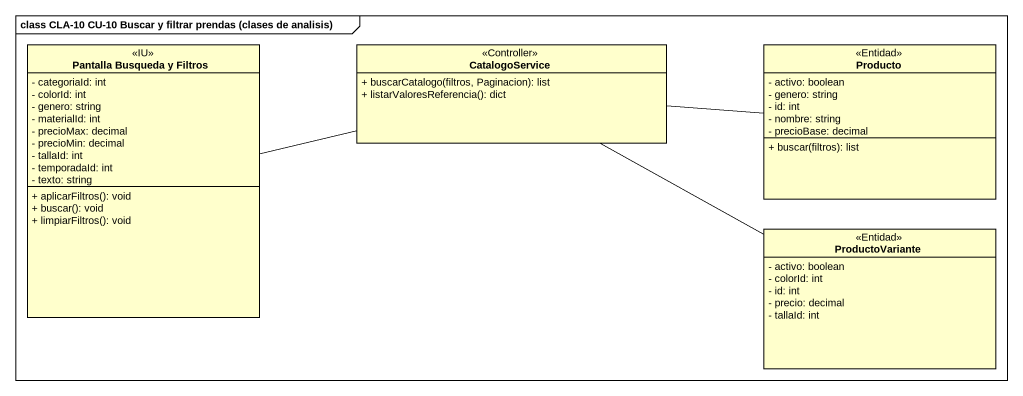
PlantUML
@startuml
mainframe class CLA-10 CU-10 Buscar y filtrar prendas (clases de analisis)
hide circle
hide empty members
skinparam classAttributeIconSize 0
class "Pantalla Busqueda y Filtros" as Pantalla_Busqueda_y_Filtros <<IU>> {
  - categoriaId: int
  - colorId: int
  - genero: string
  - materialId: int
  - precioMax: decimal
  - precioMin: decimal
  - tallaId: int
  - temporadaId: int
  - texto: string
  + aplicarFiltros(): void
  + buscar(): void
  + limpiarFiltros(): void
}
class CatalogoService <<Controller>> {
  + buscarCatalogo(filtros, Paginacion): list
  + listarValoresReferencia(): dict
}
class Producto <<Entidad>> {
  - activo: boolean
  - genero: string
  - id: int
  - nombre: string
  - precioBase: decimal
  + buscar(filtros): list
}
class ProductoVariante <<Entidad>> {
  - activo: boolean
  - colorId: int
  - id: int
  - precio: decimal
  - tallaId: int
}
Pantalla_Busqueda_y_Filtros -right- CatalogoService
CatalogoService -right- Producto
CatalogoService -right- ProductoVariante
@enduml
